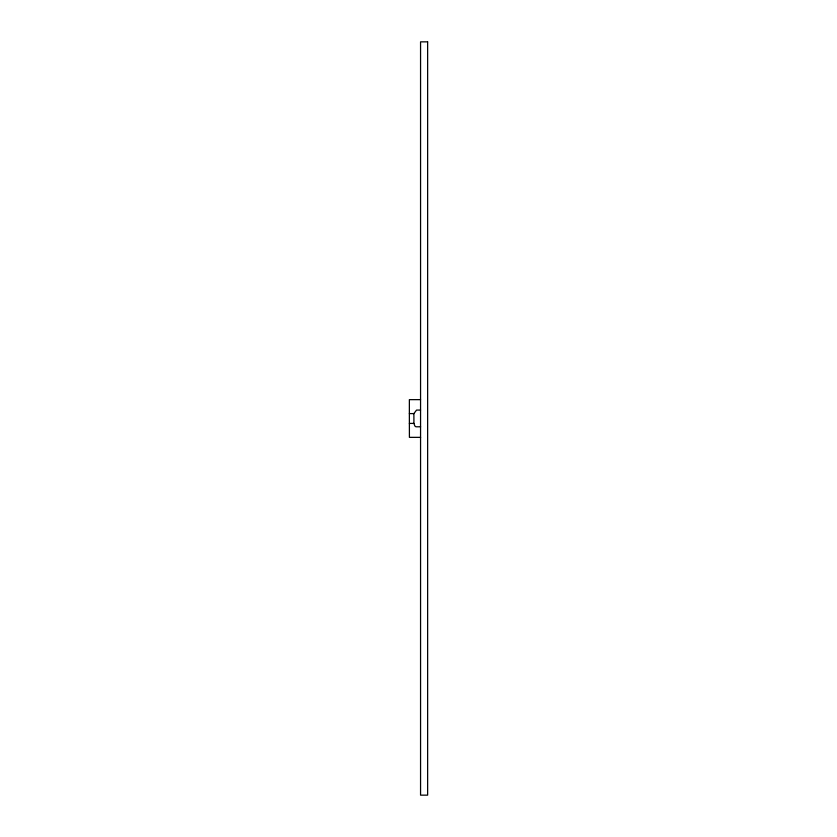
<?xml version="1.0" encoding="UTF-8"?>
<svg xmlns="http://www.w3.org/2000/svg" width="837" height="837" viewBox="0 0 837 837"><rect width="100%" height="100%" fill="white"/><g stroke="black" fill="none" stroke-linecap="round" stroke-linejoin="round"><path stroke-width="1.26" d="M420.603 437.353L409.408 437.353L409.366 413.593L409.366 399.647L420.561 399.647M420.603 426.786L415.905 426.786L414.87 426.033L413.917 423.407L413.886 413.593L416.544 410.078L420.561 410.078M409.366 413.593L413.886 413.593M409.366 423.407L413.886 423.407M427.634 41.85L420.561 41.85L420.561 795.15L427.634 795.15L427.634 41.85"/></g></svg>
